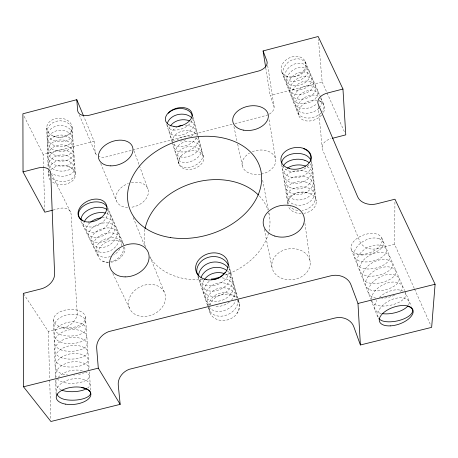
<?xml version="1.0" encoding="UTF-8"?>
<svg xmlns="http://www.w3.org/2000/svg" width="458" height="458" viewBox="0 0 458 458"><rect width="100%" height="100%" fill="white"/><g stroke="black" fill="none" stroke-linecap="round" stroke-linejoin="round"><path stroke-width="0.34" stroke-dasharray="2.29 1.72" d="M414.284 288.431L394.601 244.314L394.945 200.615M43.51 167.949L43.115 154.386L94.073 141.161L83.642 116.149M269.396 114.094A11.358 7.54 -10.9 0 0 273.827 105.661L270.134 95.453L322.163 81.948L318.419 39.354M232.12 124.341L106.811 156.762A11.255 7.448 -21 0 1 98.859 156.51M234.891 123.626L266.779 115.307A11.358 7.54 -10.9 0 0 268.136 114.752M53.002 210.09L59.151 208.51A12.189 8.444 -26.1 0 1 71.122 214.252L77.196 312.745A13.837 10.511 -32.3 0 1 64.755 327.235L48.279 331.374L23.301 293.401M394.601 244.314L377.621 248.585A14.032 10.815 0 0 1 359.885 241.532L322.621 149.743A12.372 8.645 -5.8 0 1 331.048 138.654M51.514 173.943L70.589 212.088M24.165 116.332L43.115 154.386M80.883 221.208L98.527 257.161M112.76 273.392L129.66 308.606M322.163 81.948L344.611 132.253M414.576 289.084L431.075 326.062M107.51 207.365L123.826 244.538M305.051 61.292A12.841 9.75 -25.5 0 1 291.151 77.127A12.841 9.75 -25.5 0 1 284.069 61.801A12.841 9.75 -25.5 0 1 305.051 61.292L320.589 97.085M320.875 97.737L323.978 104.893M381.674 237.811L404.569 290.555M404.849 291.208L411.347 306.184M79.308 114.969L95.705 153.819M100.686 163.472L116.492 201.045M150.006 256.715L164.548 292.731A19.167 15.291 -25.4 0 1 143.406 316.535A19.167 15.291 -25.4 0 1 133.089 292.13A19.167 15.291 -25.4 0 1 164.548 292.731M133.186 217.516L144.865 246.335M281.647 71.843L298.897 115.84M351.36 249.719L370.78 299.263M371.037 299.921L378.548 319.077M133.994 150.854L139.129 164.903M139.369 165.567L147.928 188.982M197.85 276.598L209.861 312.516M166.666 124.284L172.094 141.963M172.305 142.638L178.78 163.718M228.92 265.583L237.822 297.958M238.011 298.645L239.339 303.465M192.933 116.882L197.913 135.431M198.096 136.118L203.627 156.733A12.91 9.011 -16.1 0 1 186.767 169.3A12.91 9.011 -16.1 0 1 183.074 154.128A12.91 9.011 -16.1 0 1 203.627 156.733M233.912 126.631L237.061 141.259M237.662 144.047L242.311 165.641M264.306 229.24L272.086 267.781M262.663 180.166L268.331 210.033M268.857 212.815L269.121 214.201M269.064 119.704L275.613 159.327M265.766 67.893L270.134 95.453M281.544 164.164L287.847 204.154M267.672 65.488L274.073 106.617M304.919 223.258L310.175 262.073A19.276 15.509 -7.9 0 1 282.763 278.676A19.276 15.509 -7.9 0 1 280.13 251.929A19.276 15.509 -7.9 0 1 310.175 262.073M311.555 159.985L316.215 201.136M94.073 141.161L95.144 151.953A11.255 7.448 -21 0 0 97.846 156.001M318.207 106.422L322.163 147.528M72.072 127.061L75.398 174.195M85.48 317.217L89.138 369.039M89.339 371.879L90.638 390.336M46.722 128.034L48.119 167.731M48.216 170.571L48.393 175.529M53.477 319.873L56.111 394.55M43.533 168.664L44.781 211.481M48.279 331.374L49.676 379.293M49.699 380.008L50.844 419.339M268.835 213.004A64.011 48.748 -16.4 0 1 268.852 231.845M268.525 233.139A64.011 48.748 -16.4 0 1 223.762 275.573M213.48 278.304A64.011 48.748 -16.4 0 1 210.697 278.808M203.031 279.689A64.011 48.748 -16.4 0 1 149.846 257.11M145.57 247.509A64.011 48.748 -16.4 0 1 144.928 229.183M259.331 195.961A64.011 48.748 -16.4 0 1 267.959 210.067M131.377 182.65A16.837 11.931 -21 0 1 148.432 192.16A16.837 11.931 -21 0 1 130.776 207.365M127.713 207.491A16.837 11.931 -21 0 1 115.851 197.472A16.837 11.931 -21 0 1 128.383 183.498M252.249 151.758A16.952 12.063 -11.2 0 1 275.046 157.334A16.952 12.063 -11.2 0 1 261.57 174.063M260.51 174.263A16.952 12.063 -11.2 0 1 243.124 167.92A16.952 12.063 -11.2 0 1 249.518 153.104M287.882 204.194A14.255 10.683 -7.5 0 1 300.94 192.171A14.255 10.683 -7.5 0 1 316.186 200.885A14.255 10.683 -7.5 0 1 303.872 213.331M301.169 213.548A14.255 10.683 -7.5 0 1 288.277 206.163M238.114 300.477A15.435 12.887 -17.2 0 1 227.26 319.97A15.435 12.887 -17.2 0 1 209.232 307.719M209.712 305.263A15.435 12.887 -17.2 0 1 221.105 294.935A15.435 12.887 -17.2 0 1 236.036 297.929M124.753 247.062A14.124 10.505 -25 0 1 110.784 262.342M108.231 262.531A14.124 10.505 -25 0 1 100.989 246.198A14.124 10.505 -25 0 1 123.797 244.612M50.792 169.781A13.522 9.566 -2 0 1 70.274 167.382A13.522 9.566 -2 0 1 71.986 181.242A13.522 9.566 -2 0 1 52.298 181.935M50.243 180.08A13.522 9.566 -2 0 1 49.218 171.956M319.129 100.737A13.688 9.784 -23.8 0 1 323.422 112.491M321.688 114.981A13.688 9.784 -23.8 0 1 304.106 120.408A13.688 9.784 -23.8 0 1 300.07 107.767A13.688 9.784 -23.8 0 1 316.965 100.193M379.035 238.681A16.156 10.231 -28.8 0 0 357.784 245.82A16.156 10.231 -28.8 0 0 359.175 261.037A16.345 8.078 -12.6 0 0 381.72 257.299A16.345 8.078 -12.6 0 0 382.052 245.694A16.288 10.208 -28.6 0 0 360.629 252.908A16.288 10.208 -28.6 0 0 361.975 268.107M371.844 301.032A16.986 10.065 -27.8 0 0 376.688 305.274A17.244 7.654 -12 0 0 397.481 303.024A17.244 7.654 -12 0 0 405.015 292.754M371.484 299.12A16.986 10.065 -27.8 0 1 380.741 286.044A16.986 10.065 -27.8 0 1 397.95 282.632A17.083 7.734 -12.1 0 1 399.725 291.958M379.029 238.675A16.207 8.135 -12.7 0 1 378.772 250.354A16.207 8.135 -12.7 0 1 356.427 254.093M394.561 295.215A17.083 7.734 -12.1 0 1 384.686 298.078M382.636 298.307A17.083 7.734 -12.1 0 1 381.623 298.376M376.012 298.129A17.083 7.734 -12.1 0 1 373.648 297.591A16.843 10.099 -27.9 0 1 372.509 282.483A16.843 10.099 -27.9 0 1 394.659 274.989A16.935 7.809 -12.2 0 1 394.006 286.25A16.935 7.809 -12.2 0 1 370.654 290.034A16.7 10.128 -28.1 0 1 369.463 274.897A16.7 10.128 -28.1 0 1 391.43 267.478A16.78 7.883 -12.3 0 1 390.857 278.83A16.78 7.883 -12.3 0 1 367.711 282.603A16.562 10.156 -28.3 0 1 366.469 267.443A16.562 10.156 -28.3 0 1 388.247 260.092A16.631 7.952 -12.4 0 1 387.76 271.531A16.631 7.952 -12.4 0 1 364.82 275.298A16.425 10.185 -28.5 0 1 363.526 260.11A16.425 10.185 -28.5 0 1 385.126 252.833A16.488 8.015 -12.5 0 1 384.714 264.358A16.488 8.015 -12.5 0 1 361.975 268.113M408.565 304.925A17.404 7.568 -11.9 0 0 404.712 298.33A17.284 9.984 -27.5 0 0 385.023 303.379A17.284 9.984 -27.5 0 0 378.594 318.007M381.342 313.478A17.404 7.568 -11.9 0 1 379.785 313.1A17.135 10.024 -27.6 0 1 376.854 300.402M379.356 297.465A17.135 10.024 -27.6 0 1 401.3 290.418A17.244 7.654 -12 0 1 403.246 291.259M57.25 378.743A16.883 10.414 -11.5 0 0 65.122 382.802A16.849 6.778 -1.4 0 0 85.841 380.438A16.849 6.778 -1.4 0 0 85.32 371.896M56.197 377.008A16.883 10.414 -11.5 0 1 61.904 365.484A16.883 10.414 -11.5 0 1 79.829 362.043A16.706 6.864 -1.3 0 1 88.062 369.967M62.66 327.939A15.893 7.322 -0.5 0 0 83.803 324.482A15.893 7.322 -0.5 0 0 76.933 314.749A16.03 10.545 -10.9 0 0 55.595 321.894A16.03 10.545 -10.9 0 0 62.992 335.388A16.024 7.254 -0.7 0 0 84.312 331.935A16.024 7.254 -0.7 0 0 77.391 322.306A16.162 10.528 -11 0 0 55.882 329.52A16.162 10.528 -11 0 0 63.336 342.968A16.156 7.185 -0.8 0 0 84.827 339.51A16.156 7.185 -0.8 0 0 77.866 329.983A16.305 10.511 -11.1 0 0 56.174 337.265A16.305 10.511 -11.1 0 0 63.679 350.673A16.288 7.11 -0.9 0 0 85.354 347.204A16.288 7.11 -0.9 0 0 78.341 337.792A16.442 10.488 -11.2 0 0 56.471 345.149A16.442 10.488 -11.2 0 0 64.034 358.505A16.425 7.03 -1 0 0 85.892 355.036A16.425 7.03 -1 0 0 78.828 345.738A16.585 10.465 -11.3 0 0 56.769 353.164A16.585 10.465 -11.3 0 0 64.389 366.469A16.562 6.95 -1.2 0 0 86.43 362.994A16.562 6.95 -1.2 0 0 79.326 353.816A16.734 10.442 -11.4 0 0 57.078 361.316A16.734 10.442 -11.4 0 0 64.755 374.564A16.706 6.864 -1.3 0 0 67.641 374.965M84.524 372.612A16.706 6.864 -1.3 0 1 76.772 374.764M74.769 374.993A16.706 6.864 -1.3 0 1 73.749 375.068M87.489 388.149A16.992 6.681 -1.5 0 0 80.866 378.915A17.186 10.351 -11.8 0 0 63.049 382.241A17.186 10.351 -11.8 0 0 56.574 393.399M61.217 389.878A17.032 10.379 -11.7 0 1 56.832 379.499M58.126 377.501A17.032 10.379 -11.7 0 1 80.345 370.408A16.849 6.778 -1.4 0 1 83.024 371.049M54.05 136.181A12.589 8.313 4.1 0 0 70.738 133.003A12.589 8.313 4.1 0 0 65.099 121.679A12.584 10.397 -6.2 0 0 48.285 127.129A12.584 10.397 -6.2 0 0 54.256 140.846A12.669 8.307 4 0 0 71.059 137.658A12.669 8.307 4 0 0 65.385 126.351A12.664 10.414 -6.4 0 0 48.462 131.841A12.664 10.414 -6.4 0 0 54.468 145.57A12.75 8.296 3.8 0 0 71.379 142.375A12.75 8.296 3.8 0 0 65.671 131.085A12.75 10.431 -6.6 0 0 48.64 136.616A12.75 10.431 -6.6 0 0 54.685 150.356A12.835 8.284 3.6 0 0 71.706 147.15A12.835 8.284 3.6 0 0 65.969 135.877A12.83 10.448 -6.7 0 0 48.823 141.453A12.83 10.448 -6.7 0 0 54.903 155.205A12.916 8.278 3.5 0 0 72.038 151.993A12.916 8.278 3.5 0 0 66.267 140.738A12.916 10.465 -6.9 0 0 49.006 146.354A12.916 10.465 -6.9 0 0 55.12 160.117M67.818 166.048A13.345 8.21 2.7 0 1 73.755 177.172A13.345 8.21 2.7 0 1 56.036 180.441A13.276 10.517 -7.6 0 1 51.514 177.859M66.565 145.667A13.007 10.477 -7.1 0 0 49.195 151.323A13.007 10.477 -7.1 0 0 55.349 165.098A13.087 8.255 3.2 0 0 72.707 161.863A13.087 8.255 3.2 0 0 66.874 150.659A13.093 10.494 -7.3 0 0 49.384 156.355A13.093 10.494 -7.3 0 0 55.573 170.141A13.173 8.238 3 0 0 73.051 166.901A13.173 8.238 3 0 0 67.183 155.714A13.185 10.505 -7.4 0 0 53.752 157.266A13.185 10.505 -7.4 0 0 48.388 167.433M49.739 175.729A13.276 10.517 -7.6 0 1 48.485 170.628M48.874 168.636A13.276 10.517 -7.6 0 1 67.498 160.85A13.259 8.227 2.8 0 1 73.4 172.002A13.259 8.227 2.8 0 1 55.802 175.259A13.185 10.505 -7.4 0 1 51.857 173.141M66.565 145.667A13.001 8.267 3.3 0 1 72.37 156.894A13.001 8.267 3.3 0 1 55.12 160.123M285.861 75.839A12.664 8.942 -15.4 0 0 303.293 72.478A12.664 8.942 -15.4 0 0 302.068 59.866A12.807 10.139 -36.8 0 0 285.305 65.317A12.807 10.139 -36.8 0 0 287.572 80.161A12.75 8.942 -15.3 0 0 305.125 76.789A12.75 8.942 -15.3 0 0 303.923 64.177A12.887 10.156 -36.5 0 0 287.057 69.668A12.887 10.156 -36.5 0 0 289.307 84.541A12.835 8.937 -15.2 0 0 306.98 81.163A12.835 8.937 -15.2 0 0 305.807 68.551A12.967 10.173 -36.2 0 0 288.826 74.082A12.967 10.173 -36.2 0 0 291.065 88.984A12.921 8.931 -15.2 0 0 308.858 85.589A12.921 8.931 -15.2 0 0 307.713 72.982A13.047 10.191 -35.9 0 0 290.624 78.553A13.047 10.191 -35.9 0 0 292.845 93.478A13.013 8.925 -15.1 0 0 310.759 90.071A13.013 8.925 -15.1 0 0 309.648 77.471A13.133 10.208 -35.6 0 0 292.439 83.081A13.133 10.208 -35.6 0 0 294.649 98.035A13.099 8.92 -15 0 0 312.688 94.617A13.099 8.92 -15 0 0 311.606 82.022A13.213 10.219 -35.3 0 0 294.288 87.678A13.213 10.219 -35.3 0 0 296.475 102.655M296.475 102.655A13.19 8.908 -14.9 0 0 314.64 99.226A13.19 8.908 -14.9 0 0 313.593 86.636A13.299 10.236 -35 0 0 296.154 92.333A13.299 10.236 -35 0 0 298.33 107.332A13.282 8.902 -14.8 0 0 317.05 103.479M319.713 100.863A13.471 8.879 -14.7 0 1 322.466 111.403M321.104 113.006A13.471 8.879 -14.7 0 1 302.114 116.887A13.477 10.265 -34.4 0 1 299.973 101.836A13.477 10.265 -34.4 0 1 317.646 96.06A13.379 8.891 -14.7 0 1 318.802 96.712M320.611 98.361A13.379 8.891 -14.7 0 1 320.411 106.605M319.066 108.208A13.379 8.891 -14.7 0 1 300.208 112.084A13.391 10.248 -34.7 0 1 298.049 97.05A13.391 10.248 -34.7 0 1 315.602 91.314A13.282 8.902 -14.8 0 1 319.621 95.625M319.054 100.743A13.282 8.902 -14.8 0 1 318.745 101.31M185.479 125.217A13.225 9.864 -7.6 0 1 197.043 135.436M196.276 137.898A13.225 9.864 -7.6 0 1 194.736 140.188A13.179 7.797 -23.1 0 1 182.828 146.423A13.179 7.797 -23.1 0 1 172.992 143.572M177.584 126.843A13.225 9.864 -7.6 0 0 173.319 129.917A13.276 7.78 -23 0 0 175.42 140.846M190.694 121.439A13.328 9.881 -7.7 0 1 193.23 134.709A13.276 7.78 -23 0 1 190.997 136.776M170.055 126.597A13.379 7.763 -23 0 0 175.168 135.597A13.379 7.763 -23 0 0 191.707 129.15A13.431 9.899 -7.7 0 0 192.394 118.479M167.296 125.292A13.482 7.746 -23 0 0 176.399 130.038A13.482 7.746 -23 0 0 190.156 123.5A13.534 9.91 -7.8 0 0 192.618 117.46M185.982 139.644A13.276 7.78 -23 0 1 180.423 141.093M172.431 142.22A13.179 7.797 -23.1 0 1 174.939 135.31A13.127 9.853 -7.6 0 1 197.226 135.499M198.096 137.182A13.127 9.853 -7.6 0 1 196.219 145.587A13.076 7.809 -23.1 0 1 180.383 151.907A13.076 7.809 -23.1 0 1 174.681 143.331M195.749 138.058A13.024 9.836 -7.5 0 1 197.679 150.9A12.979 7.826 -23.1 0 1 180.36 156.882A12.979 7.826 -23.1 0 1 178.11 145.867A12.933 9.818 -7.5 0 1 195.995 142.656A12.933 9.818 -7.5 0 1 199.115 156.132A12.881 7.838 -23.1 0 1 181.923 162.058A12.881 7.838 -23.1 0 1 179.662 151.031A12.835 9.801 -7.4 0 1 197.415 147.837A12.835 9.801 -7.4 0 1 200.53 161.29A12.79 7.849 -23.2 0 1 183.458 167.159A12.79 7.849 -23.2 0 1 181.191 156.121M177.034 140.119A13.024 9.836 -7.5 0 1 191.639 136.369M90.014 222.634A14.519 9.624 -15.2 0 0 90.736 236.385A14.559 11.101 -35.1 0 0 109.8 230.191A14.559 11.101 -35.1 0 0 107.59 213.834A14.645 9.624 -15.1 0 0 106.903 213.542M101.974 217.79A14.519 9.624 -15.2 0 1 109.891 219.039A14.438 11.072 -35.3 0 1 112.124 235.349A14.438 11.072 -35.3 0 1 93.209 241.469A14.398 9.624 -15.2 0 1 92.35 227.821A14.398 9.624 -15.2 0 1 112.164 224.162A14.324 11.049 -35.5 0 1 114.414 240.416A14.324 11.049 -35.5 0 1 95.648 246.478A14.278 9.624 -15.3 0 1 94.743 232.841A14.278 9.624 -15.3 0 1 114.397 229.206A14.209 11.021 -35.7 0 1 116.67 245.408A14.209 11.021 -35.7 0 1 98.046 251.402A14.164 9.618 -15.3 0 1 97.102 237.776A14.164 9.618 -15.3 0 1 116.595 234.17A14.101 10.986 -35.9 0 1 121.175 245.78M107.619 210.113A14.679 11.129 -34.9 0 1 106.29 226.315A14.679 11.129 -34.9 0 1 88.211 231.204A14.645 9.624 -15.1 0 1 83.928 222.84M107.533 208.201A14.799 11.158 -34.7 0 1 101.865 222.869A14.799 11.158 -34.7 0 1 85.652 225.937A14.771 9.624 -15.1 0 1 81.541 221.821M119.87 248.803A14.101 10.986 -35.9 0 1 113.721 254.997M110.527 256.503A14.101 10.986 -35.9 0 1 100.405 256.251A14.049 9.612 -15.3 0 1 99.426 242.637A14.049 9.612 -15.3 0 1 118.759 239.047A13.986 10.958 -36.1 0 1 123.494 244.727M123.82 246.856A13.986 10.958 -36.1 0 1 110.309 261.942M108.672 262.142A13.986 10.958 -36.1 0 1 102.729 261.014M203.93 280.296A15.933 11.788 -25.3 0 0 209.14 295.691A15.933 11.788 -25.3 0 0 229.716 288.483A16.001 13.849 -6 0 0 227.546 270.987M200.587 278.979A16.076 11.805 -25.2 0 0 209.558 290.996A16.076 11.805 -25.2 0 0 228.216 283.221A16.15 13.906 -6.2 0 0 229.046 269.041M198.526 276.042A16.225 11.828 -25.1 0 0 209.214 285.855A16.225 11.828 -25.1 0 0 226.693 277.863A16.299 13.963 -6.3 0 0 228.966 266.848M225.88 274.233A15.853 13.786 -5.8 0 1 231.187 293.641A15.784 11.765 -25.4 0 1 210.016 300.5A15.784 11.765 -25.4 0 1 206.604 283.943A15.709 13.729 -5.6 0 1 209.947 280.794M208.722 307.839A15.372 11.69 -25.7 0 0 219.783 316.209A15.372 11.69 -25.7 0 0 235.441 308.583A15.435 13.614 -5.2 0 0 237.851 299.543M208.648 305.578A15.372 11.69 -25.7 0 1 211.396 298.765A15.297 13.551 -4.9 0 1 236.483 298.164M208.802 307.072A15.503 11.719 -25.6 0 0 234.049 303.694A15.572 13.671 -5.4 0 0 235.761 300.562M208.012 305.818A15.503 11.719 -25.6 0 1 209.827 293.91A15.435 13.614 -5.2 0 1 225.319 287.933A15.435 13.614 -5.2 0 1 237.513 297.872M236.437 298.038A15.572 13.671 -5.4 0 0 226.681 283.605A15.572 13.671 -5.4 0 0 208.23 288.975A15.646 11.742 -25.5 0 0 210.743 305.085M231.439 300.145A15.646 11.742 -25.5 0 0 232.63 298.713A15.709 13.729 -5.6 0 0 220.888 277.748M229.321 302.097A15.646 11.742 -25.5 0 1 214.813 306.322M237.908 300.339A15.297 13.551 -4.9 0 1 236.809 313.387M307.129 166.706A14.656 11.679 -16 0 1 310.661 182.376A14.656 11.679 -16 0 1 291.34 188.072A14.587 9.4 -1.7 0 1 286.468 175.322A14.587 9.4 -1.7 0 1 306.31 171.681A14.53 11.645 -15.9 0 1 311.789 187.288A14.53 11.645 -15.9 0 1 292.158 193.591A14.467 9.4 -1.6 0 1 287.315 180.836A14.467 9.4 -1.6 0 1 306.992 177.212A14.41 11.61 -15.9 0 1 312.436 192.784A14.41 11.61 -15.9 0 1 292.965 199.018A14.353 9.4 -1.4 0 1 288.145 186.257A14.353 9.4 -1.4 0 1 307.661 182.656A14.29 11.576 -15.8 0 1 313.072 198.188A14.29 11.576 -15.8 0 1 293.761 204.354A14.238 9.4 -1.3 0 1 288.958 191.587A14.238 9.4 -1.3 0 1 308.32 188.015A14.175 11.542 -15.7 0 1 315.138 200.289A14.175 11.542 -15.7 0 1 302.171 210.457M310.129 163.844A14.782 11.713 -16.1 0 1 308.291 178.603A14.782 11.713 -16.1 0 1 290.504 182.461A14.708 9.4 -1.8 0 1 286.193 169.134M308.652 164.983A15.04 11.776 -16.3 0 1 288.798 170.949A14.954 9.389 -2.1 0 1 282.489 166.082M311.457 161.972A14.908 11.742 -16.2 0 1 305.497 174.515A14.908 11.742 -16.2 0 1 289.656 176.754A14.828 9.395 -1.9 0 1 283.05 166.666M297.792 210.445A14.175 11.542 -15.7 0 1 294.54 209.604A14.124 9.4 -1.2 0 1 290.097 206.793M288.282 204.131A14.124 9.4 -1.2 0 1 293.286 194.158A14.124 9.4 -1.2 0 1 308.967 193.287M52.435 135.728A12.692 9.549 -0.3 0 0 72.078 128.257A12.692 9.549 -0.3 0 0 53.706 119.212A12.692 9.549 -0.3 0 0 52.435 135.728M361.562 254.373A16.288 9.395 -20.4 0 0 381.892 238.36A16.288 9.395 -20.4 0 0 356.278 238.973A16.288 9.395 -20.4 0 0 361.562 254.373M61.372 327.098A16.059 9.154 -5.2 0 0 85.503 317.789A16.059 9.154 -5.2 0 0 61.595 311.188A16.059 9.154 -5.2 0 0 61.372 327.098"/><path stroke-width="0.69" d="M265.657 67.189L263.081 50.93L318.167 36.514L342.956 89.035L327.287 93.094A13.179 8.685 -6.8 0 0 318.27 104.39L357.687 196.888A15.057 11.049 -1.9 0 0 376.711 203.833L394.956 199.207L435.1 284.252L431.654 327.361L360.394 344.977L353.771 326.663A15.108 12.933 1.1 0 0 335.056 318.007L129.185 369.32A15.022 12.641 -34.8 0 0 118.261 385.098L120.173 404.362L50.907 421.486L23.507 386.787L23.301 293.401L40.962 288.924A14.833 10.711 -30.5 0 0 54.599 273.861L50.752 173.576A12.973 8.473 -25.2 0 0 38.272 167.96L23.032 171.905L44.804 212.197L52.315 210.262M83.367 115.49L76.784 99.689L22.9 113.79L23.032 171.905M332.388 138.31L345.779 134.87L342.956 89.035M23.507 386.787L98.298 368.158L120.173 404.362M360.394 344.977L357.979 303.465L435.1 284.252M263.081 50.93L266.882 61.051A12.04 7.511 -11.4 0 1 259.331 70.818L89.82 115.101A11.925 7.408 -20.5 0 1 77.648 110.481L76.784 99.689M357.979 303.465L350.874 284.555A16.305 13.396 -1.8 0 0 330.716 275.842L108.764 331.598A16.202 13.076 -32 0 0 96.69 348.114L98.298 368.158M145.054 228.565A64.011 48.748 -16.4 0 1 193.213 182.994A64.011 48.748 -16.4 0 1 258.449 195.062M408.181 306.396A17.564 7.483 -11.8 0 1 407.162 317.251A17.564 7.483 -11.8 0 1 382.94 321.064A17.284 9.984 -27.5 0 1 378.955 318.522M407.866 305.955A17.404 7.568 -11.9 0 1 382.184 313.621M81.398 387.577A17.141 6.584 -1.7 0 1 88.703 396.21A17.141 6.584 -1.7 0 1 65.883 399.702A17.186 10.351 -11.8 0 1 56.809 394.017M86.287 388.859A16.992 6.681 -1.5 0 1 65.5 391.184A17.032 10.379 -11.7 0 1 62.002 390.21M168.304 113.218A13.534 9.91 -7.8 0 1 182.45 108.598A13.534 9.91 -7.8 0 1 192.486 116.223M191.478 117.494A13.431 9.899 -7.7 0 0 169.998 118.868A13.482 7.746 -23 0 0 167.33 123.757M189.343 120.803A13.328 9.881 -7.7 0 0 171.67 124.433A13.379 7.763 -23 0 0 170.777 125.503M178.311 126.523A13.225 9.864 -7.6 0 1 182.215 125.429M84.129 222.21A14.645 9.624 -15.1 0 1 105.443 213.073M83.047 220.59A14.896 9.618 -15.1 0 1 82.354 206.913A14.896 9.618 -15.1 0 1 102.855 203.152A14.799 11.158 -34.7 0 1 106.96 206.919M90.638 222.107A14.519 9.624 -15.2 0 1 101.098 217.876M81.123 220.058A14.771 9.624 -15.1 0 1 89.287 209.415A14.771 9.624 -15.1 0 1 105.237 208.539A14.679 11.129 -34.9 0 1 107.08 209.661M227.998 267.587A16.15 13.906 -6.2 0 0 201.549 268.302A16.225 11.828 -25.1 0 0 198.526 276.042M228.376 265.188A16.299 13.963 -6.3 0 0 215.186 256.589A16.299 13.963 -6.3 0 0 199.797 262.892A16.379 11.845 -25 0 0 197.736 275.018M225.136 272.396A16.379 11.845 -25 0 1 216.268 278.956M215.294 279.323A16.379 11.845 -25 0 1 214.304 279.638M226.813 270.42A16.001 13.849 -6 0 0 203.26 273.609A16.076 11.805 -25.2 0 0 201.079 277.405M224.117 273.512A15.853 13.786 -5.8 0 0 204.949 278.825A15.933 11.788 -25.3 0 0 204.417 279.552M211.556 279.804A15.709 13.729 -5.6 0 1 219.914 277.72M283.296 166.094A14.828 9.395 -1.9 0 1 304.913 160.334M287.338 168.201A14.708 9.4 -1.8 0 1 305.618 166.054M310.696 159.894A14.908 11.742 -16.2 0 0 304.204 154.518A14.954 9.389 -2.1 0 0 289.158 154.833A14.954 9.389 -2.1 0 0 281.716 163.208M304.919 160.334A14.782 11.713 -16.1 0 1 309.07 162.75M303.477 148.604A15.04 11.776 -16.3 0 1 310.908 159.802M310.753 160.563A15.04 11.776 -16.3 0 1 310.547 161.325M125.143 276.884A20.564 15.612 -24.2 0 0 148.157 252.135A20.564 15.612 -24.2 0 0 114.597 251.986A20.564 15.612 -24.2 0 0 125.143 276.884M110.779 165.853A17.914 11.971 -20.6 0 0 132.522 146.841A17.914 11.971 -20.6 0 0 103.811 146.325A17.914 11.971 -20.6 0 0 110.779 165.853M243.29 130.118A18.039 12.108 -11.7 0 0 268.262 114.838A18.039 12.108 -11.7 0 0 240.032 109.388A18.039 12.108 -11.7 0 0 243.29 130.118M274.823 236.065A20.69 15.847 -9 0 0 304.301 218.638A20.69 15.847 -9 0 0 272.184 208.722A20.69 15.847 -9 0 0 274.823 236.065M170.691 237.605A68.397 49.344 -16.4 0 0 260.82 170.445A68.397 49.344 -16.4 0 0 152.268 154.054A68.397 49.344 -16.4 0 0 170.691 237.605M173.988 126.368A13.711 9.017 -16.1 0 0 192.011 113.441A13.711 9.017 -16.1 0 0 170.313 111.179A13.711 9.017 -16.1 0 0 173.988 126.368M289.479 168.63A15.234 10.815 -8.4 0 0 311.154 156.436A15.234 10.815 -8.4 0 0 287.504 149.995A15.234 10.815 -8.4 0 0 289.479 168.63M206.604 279.649A16.602 13.213 -17 0 0 227.975 262.136A16.602 13.213 -17 0 0 201.222 257.39A16.602 13.213 -17 0 0 206.604 279.649M88.806 222.044A15.085 10.62 -24.1 0 0 106.371 204.76A15.085 10.62 -24.1 0 0 82.171 204.875A15.085 10.62 -24.1 0 0 88.806 222.044M390.268 325.878A17.702 8.891 -19.1 0 0 412.973 309.963A17.702 8.891 -19.1 0 0 385.436 311.257A17.702 8.891 -19.1 0 0 390.268 325.878M65.637 404.151A17.433 8.639 -6.4 0 0 90.89 393.886A17.433 8.639 -6.4 0 0 64.154 389.266A17.433 8.639 -6.4 0 0 65.637 404.151"/></g></svg>
